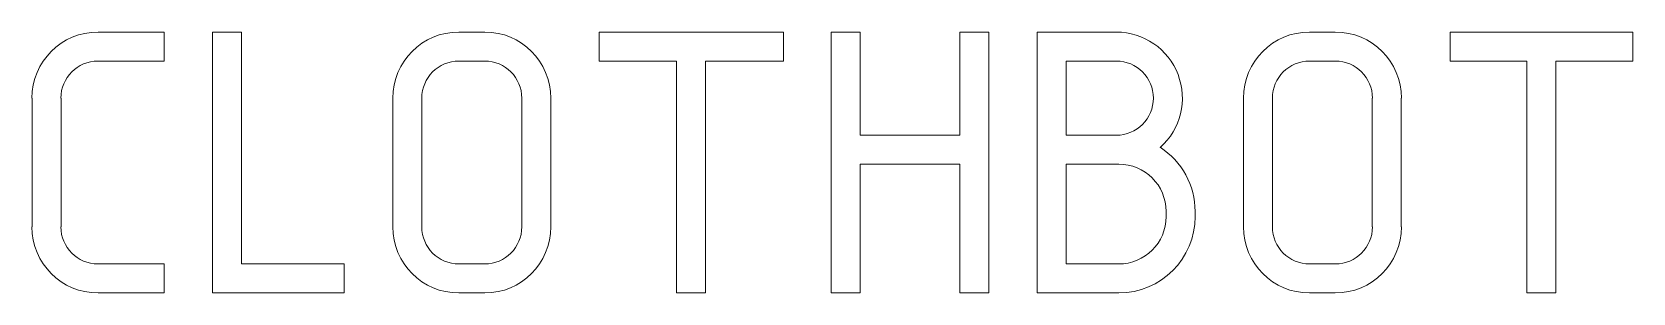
# Model space of a CAD drawing. Header units: millimetres. Extents: x -1.5 to 9.5, y 3.1 to 4.9.
import ezdxf

# ---------------------------------------------------------------- set-up
doc = ezdxf.new("R2010")
doc.units = ezdxf.units.MM
doc.layers.get('0').update_dxf_attribs({"linetype": 'CONTINUOUS', "lineweight": 0, "true_color": 0x000000})

msp = doc.modelspace()

# ---------------------------------------------------------------- linework, layer by layer
for p, q in [((-1.067, 4.9), (-0.61, 4.9)), ((-0.61, 4.9), (-0.61, 4.7)), ((-0.278, 3.1), (-0.278, 4.9)), ((-0.278, 4.9), (-0.078, 4.9)), ((-0.078, 4.9), (-0.078, 3.3)), ((1.422, 4.9), (1.6, 4.9)), ((2.39, 4.7), (2.39, 4.9)), ((2.39, 4.9), (3.66, 4.9)), ((3.66, 4.9), (3.66, 4.7)), ((3.989, 3.1), (3.989, 4.9)), ((3.989, 4.9), (4.189, 4.9)), ((4.189, 4.9), (4.189, 4.189)), ((4.878, 4.189), (4.878, 4.9)), ((4.878, 4.9), (5.078, 4.9)), ((5.078, 4.9), (5.078, 3.1)), ((5.956, 4.9), (5.411, 4.9)), ((5.411, 4.9), (5.411, 3.1)), ((7.289, 4.9), (7.467, 4.9)), ((9.52, 4.9), (8.26, 4.9)), ((8.26, 4.9), (8.26, 4.7)), ((9.52, 4.7), (9.52, 4.9)), ((-0.61, 4.7), (-1.067, 4.7)), ((1.422, 4.7), (1.6, 4.7)), ((2.922, 4.7), (2.39, 4.7)), ((2.922, 3.1), (2.922, 4.7)), ((3.66, 4.7), (3.122, 4.7)), ((3.122, 4.7), (3.122, 3.1)), ((5.956, 4.7), (5.611, 4.7)), ((5.611, 4.7), (5.611, 4.189)), ((7.289, 4.7), (7.467, 4.7)), ((8.26, 4.7), (8.789, 4.7)), ((8.789, 4.7), (8.789, 3.1)), ((8.989, 3.1), (8.989, 4.7)), ((8.989, 4.7), (9.52, 4.7)), ((-1.522, 3.556), (-1.522, 4.444)), ((-1.322, 4.444), (-1.322, 3.556)), ((0.967, 3.556), (0.967, 4.444)), ((1.167, 3.556), (1.167, 4.444)), ((1.856, 4.444), (1.856, 3.556)), ((2.056, 4.444), (2.056, 3.556)), ((6.833, 3.556), (6.833, 4.444)), ((7.033, 3.556), (7.033, 4.444)), ((7.722, 4.444), (7.722, 3.556)), ((7.922, 4.444), (7.922, 3.556)), ((4.189, 4.189), (4.878, 4.189)), ((5.611, 4.189), (5.956, 4.189)), ((4.878, 3.989), (4.189, 3.989)), ((4.189, 3.989), (4.189, 3.1)), ((4.878, 3.1), (4.878, 3.989)), ((5.973, 3.989), (5.611, 3.989)), ((5.611, 3.989), (5.611, 3.3)), ((6.3, 3.662), (6.3, 3.627)), ((6.5, 3.662), (6.5, 3.627)), ((-1.067, 3.3), (-0.61, 3.3)), ((-0.61, 3.3), (-0.61, 3.1)), ((-0.078, 3.3), (0.63, 3.3)), ((0.63, 3.3), (0.63, 3.1)), ((1.6, 3.3), (1.422, 3.3)), ((5.611, 3.3), (5.973, 3.3)), ((7.467, 3.3), (7.289, 3.3)), ((-0.61, 3.1), (-1.067, 3.1)), ((0.63, 3.1), (-0.278, 3.1)), ((1.6, 3.1), (1.422, 3.1)), ((3.122, 3.1), (2.922, 3.1)), ((4.189, 3.1), (3.989, 3.1)), ((5.078, 3.1), (4.878, 3.1)), ((5.411, 3.1), (5.973, 3.1)), ((7.467, 3.1), (7.289, 3.1)), ((8.789, 3.1), (8.989, 3.1))]:
    msp.add_line(p, q)
for centre, radius, start, end in [((-1.067, 4.444), 0.456, 90, 180), ((1.422, 4.444), 0.456, 90, 180), ((1.6, 4.444), 0.456, 0, 90), ((5.956, 4.444), 0.456, 311.7688, 90), ((7.289, 4.444), 0.456, 90, 180), ((7.467, 4.444), 0.456, 0, 90), ((-1.067, 4.444), 0.256, 90, 180), ((1.422, 4.444), 0.256, 90, 180), ((1.6, 4.444), 0.256, 0, 90), ((5.956, 4.444), 0.256, 270, 90), ((7.289, 4.444), 0.256, 90, 180), ((7.467, 4.444), 0.256, 0, 90), ((5.973, 3.662), 0.527, 0, 57.1503), ((5.973, 3.662), 0.327, 0, 90), ((-1.067, 3.556), 0.456, 180, 270), ((-1.067, 3.556), 0.256, 180, 270), ((1.422, 3.556), 0.456, 180, 270), ((1.422, 3.556), 0.256, 180, 270), ((1.6, 3.556), 0.456, 270, 0), ((1.6, 3.556), 0.256, 270, 0), ((5.973, 3.627), 0.527, 270, 0), ((5.973, 3.627), 0.327, 270, 0), ((7.289, 3.556), 0.456, 180, 270), ((7.289, 3.556), 0.256, 180, 270), ((7.467, 3.556), 0.456, 270, 0), ((7.467, 3.556), 0.256, 270, 0)]:
    msp.add_arc(centre, radius, start, end)

doc.saveas('drawing.dxf')
